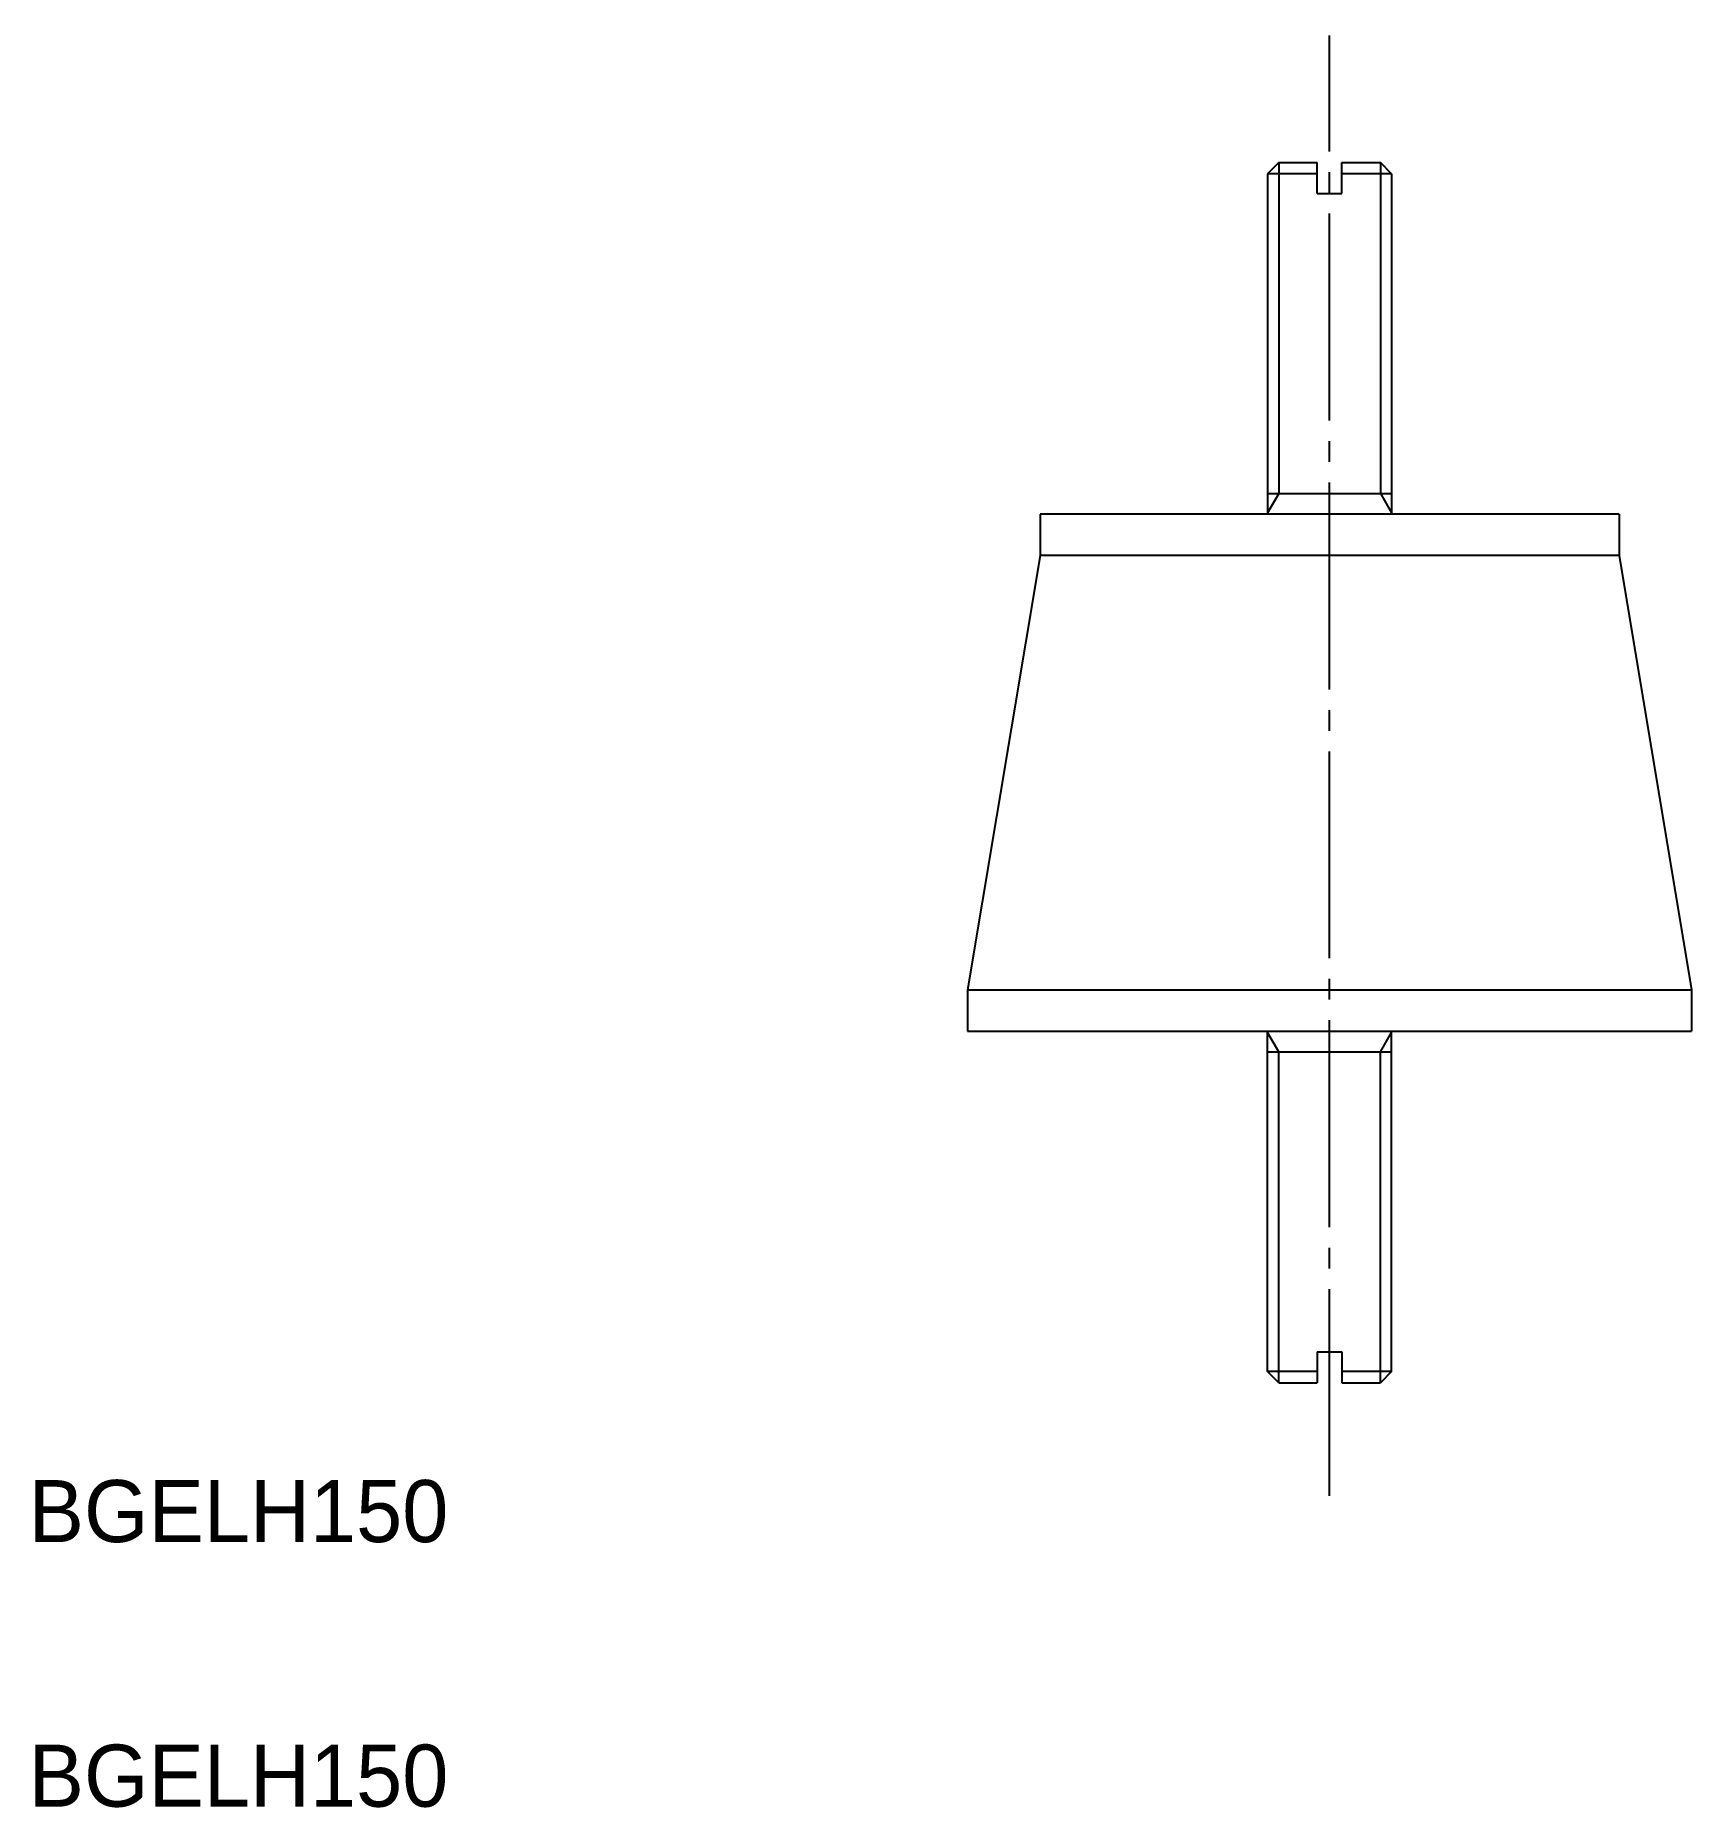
# Model space of a CAD drawing. Extents: x -86.1 to -6.1, y 8.1 to 93.8.
import ezdxf

# ---------------------------------------------------------------- set-up
doc = ezdxf.new("R2010")
doc.units = 0
doc.linetypes.add('CENTER', pattern=[13, 10, -1, 1, -1])
doc.layers.get('0').update_dxf_attribs({"linetype": 'CONTINUOUS'})
doc.layers.add('CENTER', color=1, linetype='CENTER')

msp = doc.modelspace()

# ---------------------------------------------------------------- linework, layer by layer
at = {"color": 7, "linetype": 'CONTINUOUS'}
for p, q in [((-26.012, 87.647), (-26.554, 87.106)), ((-26.012, 87.647), (-24.154, 87.647)), ((-24.154, 86.147), (-24.154, 87.647)), ((-22.954, 87.647), (-21.095, 87.647)), ((-22.954, 86.147), (-22.954, 87.647)), ((-20.554, 87.106), (-21.095, 87.647)), ((-26.554, 87.106), (-26.554, 70.647)), ((-24.154, 87.106), (-26.554, 87.106)), ((-20.554, 87.106), (-22.954, 87.106)), ((-20.554, 87.106), (-20.554, 70.647)), ((-24.154, 86.147), (-22.954, 86.147)), ((-26.554, 71.647), (-20.554, 71.647)), ((-37.554, 70.647), (-37.554, 68.647)), ((-9.554, 70.647), (-37.554, 70.647)), ((-9.554, 70.647), (-9.554, 68.647)), ((-37.554, 68.647), (-41.054, 47.647)), ((-9.554, 68.647), (-37.554, 68.647)), ((-9.554, 68.647), (-6.054, 47.647)), ((-41.054, 47.647), (-6.054, 47.647)), ((-41.054, 47.647), (-41.054, 45.647)), ((-6.054, 47.647), (-6.054, 45.647)), ((-41.054, 45.647), (-6.054, 45.647)), ((-26.554, 29.189), (-26.554, 45.647)), ((-20.554, 29.189), (-20.554, 45.647)), ((-26.554, 44.647), (-20.554, 44.647)), ((-24.154, 30.147), (-22.954, 30.147)), ((-24.154, 30.147), (-24.154, 28.647)), ((-22.954, 30.147), (-22.954, 28.647)), ((-24.154, 29.189), (-26.554, 29.189)), ((-26.012, 28.647), (-26.554, 29.189)), ((-20.554, 29.189), (-22.954, 29.189)), ((-20.554, 29.189), (-21.095, 28.647)), ((-26.012, 28.647), (-24.154, 28.647)), ((-22.954, 28.647), (-21.095, 28.647))]:
    msp.add_line(p, q, dxfattribs=at)
at = {"color": 3, "linetype": 'CONTINUOUS'}
for p, q in [((-26.012, 87.647), (-26.012, 71.647)), ((-21.095, 87.647), (-21.095, 71.647)), ((-26.012, 71.647), (-26.554, 70.709)), ((-21.095, 71.647), (-20.554, 70.709)), ((-26.012, 44.647), (-26.554, 45.585)), ((-21.095, 44.647), (-20.554, 45.585)), ((-26.012, 28.647), (-26.012, 44.647)), ((-21.095, 28.647), (-21.095, 44.647))]:
    msp.add_line(p, q, dxfattribs=at)
at = {"layer": 'CENTER', "color": 1, "linetype": 'CENTER'}
msp.add_line((-23.554, 23.176), (-23.554, 93.791), dxfattribs=at)

# ---------------------------------------------------------------- texts
at = {"color": 7, "linetype": 'CONTINUOUS'}
for p in [(-86.45, 20.946), (-86.45, 8.154)]:
    msp.add_text('BGELH150', height=3, dxfattribs=at).set_placement(p)

doc.saveas('drawing.dxf')
